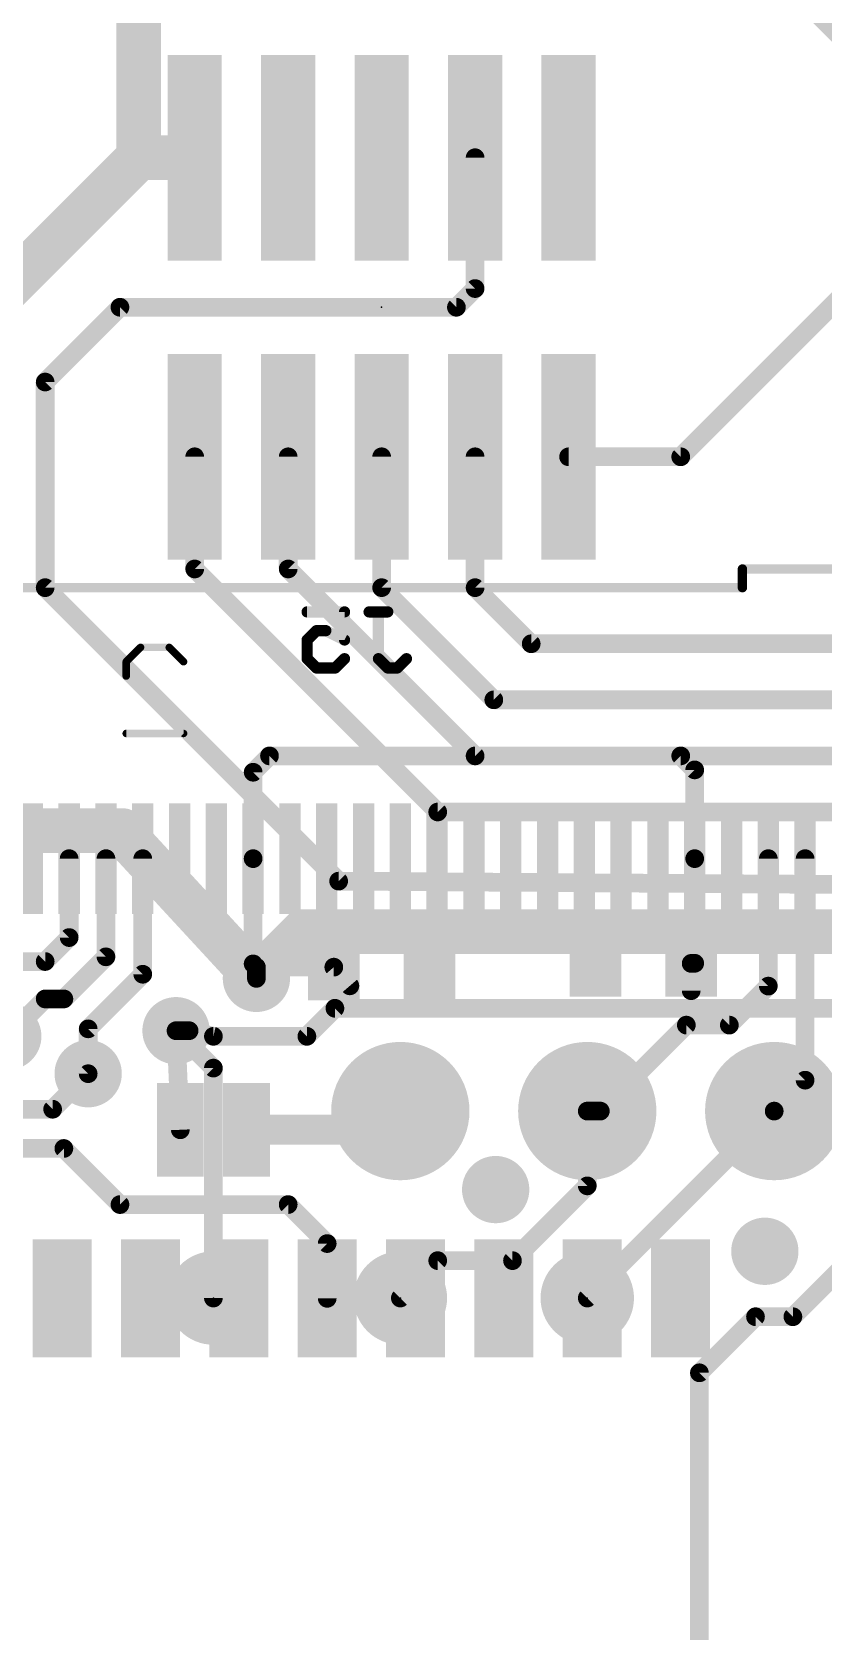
# Model space of a CAD drawing. Extents: x 0 to 54.4, y 0.4 to 50.9.
# Drawn here: x 31.06 to 41.81, y 11.22 to 32.95 of the extents above; entities that cross this region are included whole.
import ezdxf

# ---------------------------------------------------------------- set-up
doc = ezdxf.new("R2010")
doc.units = 0
for name, color, linetype in [('1', 22, 'CONTINUOUS'), ('16', 175, 'CONTINUOUS'), ('17', 82, 'CONTINUOUS'), ('18', 82, 'CONTINUOUS'), ('22', 253, 'CONTINUOUS'), ('24', 7, 'CONTINUOUS'), ('26', 253, 'CONTINUOUS')]:
    doc.layers.add(name, color=color, linetype=linetype)

# ---------------------------------------------------------------- blocks, each defined once
blk = doc.blocks.new('RECT')
blk.add_solid([(-0.5, -0.5), (0.5, -0.5), (-0.5, 0.5), (0.5, 0.5)])
blk = doc.blocks.new('ROUNDP')
at = {"const_width": 0.5}
blk.add_lwpolyline([(0, -0.25, 1), (0, 0.25, 1), (0, -0.25)], format="xyb", dxfattribs=at)
blk = doc.blocks.new('PIE')
at = {"const_width": 0.5}
blk.add_lwpolyline([(0, -0.25, 1), (0, 0.25, 1), (0, -0.25)], format="xyb", dxfattribs=at)
blk = doc.blocks.new('ROUNDV')
at = {"const_width": 0.5}
blk.add_lwpolyline([(0, -0.25, 1), (0, 0.25, 1), (0, -0.25)], format="xyb", dxfattribs=at)

msp = doc.modelspace()

# ---------------------------------------------------------------- linework, layer by layer
at = {"layer": '1'}
for points, const_width in [([(34.068, 22.892), (34.29, 23.114)], 0.254), ([(34.29, 23.114), (39.878, 23.114)], 0.254), ([(40.068, 22.924), (39.878, 23.114)], 0.254), ([(40.068, 21.718), (40.068, 22.924)], 0.254), ([(34.068, 21.718), (34.068, 22.892)], 0.254), ([(31.568, 21.718), (31.568, 20.646)], 0.254), ([(32.068, 21.718), (32.068, 20.384)], 0.254), ([(32.568, 21.718), (32.568, 20.1474)], 0.254), ([(34.068, 21.718), (34.068, 20.288)], 0.254), ([(40.068, 21.718), (40.068, 20.2964)], 0.254), ([(41.068, 21.718), (41.068, 19.986)], 0.254), ([(41.568, 21.718), (41.568, 18.708)], 0.254), ([(31.568, 20.646), (31.242, 20.32)], 0.254), ([(31.242, 20.32), (30.226, 20.32)], 0.254), ([(32.068, 20.384), (31.496, 19.812)], 0.254), ([(40.068, 20.2964), (40.02, 20.2946)], 0.254), ([(32.568, 20.1474), (31.8262, 19.4056)], 0.254), ([(34.068, 20.288), (34.1122, 20.0914)], 0.254), ([(35.164, 20.2438), (34.1122, 20.2438)], 0.254), ([(34.1122, 20.2438), (34.1122, 20.0914)], 0.254), ([(35.164, 20.2438), (35.3822, 19.9898)], 0.254), ([(40.02, 20.2946), (40.02, 19.924)], 0.254), ([(40.5384, 19.4564), (41.068, 19.986)], 0.254), ([(31.242, 19.812), (30.734, 19.304)], 0.254), ([(31.496, 19.812), (31.242, 19.812)], 0.254), ([(38.7858, 18.288), (39.9542, 19.4564)], 0.254), ([(39.9542, 19.4564), (40.5384, 19.4564)], 0.254), ([(31.8262, 19.4056), (31.8262, 18.796)], 0.254), ([(33.078, 18.034), (33.02, 19.3802)], 0.254), ([(41.568, 18.708), (41.148, 18.288)], 0.254), ([(35.814, 18.034), (36.068, 18.288)], 0.4064), ([(38.608, 18.288), (38.7858, 18.288)], 0.254), ([(33.978, 18.034), (35.814, 18.034)], 0.4064), ([(30.734, 17.78), (31.496, 17.78)], 0.254), ([(31.496, 17.78), (32.258, 17.018)], 0.254), ([(34.544, 17.018), (32.258, 17.018)], 0.254), ([(35.074, 16.488), (34.544, 17.018)], 0.254), ([(35.074, 15.744), (35.074, 16.488)], 0.254)]:
    msp.add_lwpolyline(points, dxfattribs=dict(at, const_width=const_width))
for points, const_width in [([(34.29, 23.1775, 1), (34.29, 23.0505)], 0.127), ([(34.3349, 23.0691, 1), (34.2451, 23.1589)], 0.127), ([(39.9229, 23.1589, 1), (39.8331, 23.0691)], 0.127), ([(39.878, 23.0505, 1), (39.878, 23.1775)], 0.127), ([(40.1315, 22.924, 1), (40.0045, 22.924)], 0.127), ([(40.0231, 22.8791, 1), (40.1129, 22.9689)], 0.127), ([(34.1315, 22.892, 1), (34.0045, 22.892)], 0.127), ([(34.0231, 22.9369, 1), (34.1129, 22.8471)], 0.127), ([(31.6315, 21.718, 1), (31.5045, 21.718)], 0.127), ([(32.1315, 21.718, 1), (32.0045, 21.718)], 0.127), ([(32.6315, 21.718, 1), (32.5045, 21.718)], 0.127), ([(34.1315, 21.718, 1), (34.0045, 21.718)], 0.127), ([(34.0045, 21.718, 1), (34.1315, 21.718)], 0.127), ([(40.1315, 21.718, 1), (40.0045, 21.718)], 0.127), ([(40.0045, 21.718, 1), (40.1315, 21.718)], 0.127), ([(41.1315, 21.718, 1), (41.0045, 21.718)], 0.127), ([(41.6315, 21.718, 1), (41.5045, 21.718)], 0.127), ([(31.5045, 20.646, 1), (31.6315, 20.646)], 0.127), ([(31.6129, 20.6011, 1), (31.5231, 20.6909)], 0.127), ([(31.1971, 20.3649, 1), (31.2869, 20.2751)], 0.127), ([(31.242, 20.2565, 1), (31.242, 20.3835)], 0.127), ([(32.0045, 20.384, 1), (32.1315, 20.384)], 0.127), ([(32.1129, 20.3391, 1), (32.0231, 20.4289)], 0.127), ([(40.0704, 20.2329, 1), (40.0656, 20.3599)], 0.127), ([(32.5045, 20.1474, 1), (32.6315, 20.1474)], 0.127), ([(32.6129, 20.1025, 1), (32.5231, 20.1923)], 0.127), ([(34.13, 20.3019, 1), (34.006, 20.2741)], 0.127), ([(34.0045, 20.288, 1), (34.1315, 20.288)], 0.127), ([(34.1122, 20.3073, 1), (34.1122, 20.1803)], 0.127), ([(34.1757, 20.2438, 1), (34.0487, 20.2438)], 0.127), ([(35.2122, 20.2852, 1), (35.1158, 20.2024)], 0.127), ([(35.164, 20.1803, 1), (35.164, 20.3073)], 0.127), ([(40.0176, 20.3581, 1), (40.0224, 20.2311)], 0.127), ([(40.0835, 20.2946, 1), (39.9565, 20.2946)], 0.127), ([(40.0045, 20.2964, 1), (40.1315, 20.2964)], 0.127), ([(34.0487, 20.0914, 1), (34.1757, 20.0914)], 0.127), ([(34.0502, 20.0775, 1), (34.1742, 20.1053)], 0.127), ([(35.334, 19.9484, 1), (35.4304, 20.0312)], 0.127), ([(41.0045, 19.986, 1), (41.1315, 19.986)], 0.127), ([(41.1129, 19.9411, 1), (41.0231, 20.0309)], 0.127), ([(31.242, 19.8755, 1), (31.242, 19.7485)], 0.127), ([(31.2869, 19.7671, 1), (31.1971, 19.8569)], 0.127), ([(31.4511, 19.8569, 1), (31.5409, 19.7671)], 0.127), ([(31.496, 19.7485, 1), (31.496, 19.8755)], 0.127), ([(39.9565, 19.924, 1), (40.0835, 19.924)], 0.127), ([(39.9542, 19.5199, 1), (39.9542, 19.3929)], 0.127), ([(39.9991, 19.4115, 1), (39.9093, 19.5013)], 0.127), ([(40.4935, 19.5013, 1), (40.5833, 19.4115)], 0.127), ([(40.5384, 19.3929, 1), (40.5384, 19.5199)], 0.127), ([(31.8897, 19.4056, 1), (31.7627, 19.4056)], 0.127), ([(31.7813, 19.4505, 1), (31.8711, 19.3607)], 0.127), ([(33.0834, 19.3829, 1), (32.9566, 19.3775)], 0.127), ([(31.7627, 18.796, 1), (31.8897, 18.796)], 0.127), ([(41.5045, 18.708, 1), (41.6315, 18.708)], 0.127), ([(41.6129, 18.6631, 1), (41.5231, 18.7529)], 0.127), ([(36.1398, 18.2162, 1), (35.9962, 18.3598)], 0.2032), ([(38.608, 18.3515, 1), (38.608, 18.2245)], 0.127), ([(38.7409, 18.3329, 1), (38.8307, 18.2431)], 0.127), ([(38.7858, 18.2245, 1), (38.7858, 18.3515)], 0.127), ([(41.1031, 18.3329, 1), (41.1929, 18.2431)], 0.127), ([(33.0146, 18.0313, 1), (33.1414, 18.0367)], 0.127), ([(33.978, 18.1356, 1), (33.978, 17.9324)], 0.2032), ([(35.7422, 18.1058, 1), (35.8858, 17.9622)], 0.2032), ([(35.814, 17.9324, 1), (35.814, 18.1356)], 0.2032), ([(31.5409, 17.8249, 1), (31.4511, 17.7351)], 0.127), ([(31.496, 17.7165, 1), (31.496, 17.8435)], 0.127), ([(32.258, 17.0815, 1), (32.258, 16.9545)], 0.127), ([(32.2131, 16.9731, 1), (32.3029, 17.0629)], 0.127), ([(34.5889, 17.0629, 1), (34.4991, 16.9731)], 0.127), ([(34.544, 16.9545, 1), (34.544, 17.0815)], 0.127), ([(35.1375, 16.488, 1), (35.0105, 16.488)], 0.127), ([(35.0291, 16.4431, 1), (35.1189, 16.5329)], 0.127), ([(35.0105, 15.744, 1), (35.1375, 15.744)], 0.127)]:
    msp.add_lwpolyline(points, format="xyb", dxfattribs=dict(at, const_width=const_width))
at = {"layer": '16'}
for points, const_width in [([(40.64, 34.29), (42.164, 32.766)], 0.254), ([(32.512, 31.242), (32.512, 33.274)], 0.6096), ([(32.512, 31.242), (30.226, 28.956)], 0.6096), ([(33.274, 31.242), (32.512, 31.242)], 0.6096), ([(37.084, 29.464), (37.084, 31.242)], 0.254), ([(39.878, 27.178), (43.942, 31.242)], 0.254), ([(36.83, 29.21), (37.084, 29.464)], 0.254), ([(31.242, 28.194), (32.258, 29.21)], 0.254), ([(32.258, 29.21), (36.83, 29.21)], 0.254), ([(31.242, 25.4), (31.242, 28.194)], 0.254), ([(33.274, 27.178), (33.274, 25.654)], 0.254), ([(34.544, 27.178), (34.544, 25.654)], 0.254), ([(35.814, 27.178), (35.814, 25.4)], 0.254), ([(37.084, 27.178), (37.084, 25.4)], 0.254), ([(39.878, 27.178), (38.354, 27.178)], 0.254), ([(33.274, 25.654), (36.576, 22.352)], 0.254), ([(34.544, 25.654), (37.084, 23.114)], 0.254), ([(35.2298, 21.4122), (31.242, 25.4)], 0.254), ([(35.814, 25.4), (37.338, 23.876)], 0.254), ([(37.084, 25.4), (37.846, 24.638)], 0.254), ([(37.846, 24.638), (44.704, 24.638)], 0.254), ([(37.338, 23.876), (43.688, 23.876)], 0.254), ([(37.084, 23.114), (43.18, 23.114)], 0.254), ([(30.226, 22.098), (32.2938, 22.098)], 0.6096), ([(32.2938, 22.098), (32.2938, 22.0622)], 0.6096), ([(36.576, 22.352), (42.926, 22.352)], 0.254), ([(32.2938, 22.0622), (34.1122, 20.0914)], 0.6096), ([(35.2298, 21.4122), (42.8752, 21.3614)], 0.254), ([(34.7472, 20.7264), (34.1122, 20.0914)], 0.6096), ([(42.2148, 20.7264), (34.7472, 20.7264)], 0.6096), ([(34.798, 19.304), (35.179, 19.685)], 0.254), ([(35.179, 19.685), (49.8094, 19.685)], 0.254), ([(33.02, 19.3802), (33.1978, 19.3802)], 0.254), ([(33.528, 18.8722), (33.02, 19.3802)], 0.254), ([(33.1978, 19.3802), (33.528, 19.304)], 0.254), ([(33.528, 19.304), (34.798, 19.304)], 0.254), ([(31.8262, 18.796), (31.3436, 18.3134)], 0.254), ([(33.528, 15.748), (33.528, 18.8722)], 0.254), ([(31.3436, 18.3134), (27.432, 18.288)], 0.254), ([(41.148, 18.288), (38.608, 15.748)], 0.254), ([(38.608, 18.288), (38.608, 17.272)], 0.254), ([(41.402, 15.494), (43.688, 17.78)], 0.254), ([(38.608, 17.272), (37.592, 16.256)], 0.254), ([(36.576, 16.256), (36.068, 15.748)], 0.254), ([(37.592, 16.256), (36.576, 16.256)], 0.254), ([(40.132, 14.732), (40.894, 15.494)], 0.254), ([(40.894, 15.494), (41.402, 15.494)], 0.254), ([(40.132, 2.286), (40.132, 14.732)], 0.254)]:
    msp.add_lwpolyline(points, dxfattribs=dict(at, const_width=const_width))
for points, const_width in [([(32.512, 31.3944, 1), (32.512, 31.0896)], 0.3048), ([(32.6198, 31.1342, 1), (32.4042, 31.3498)], 0.3048), ([(33.274, 31.0896, 1), (33.274, 31.3944)], 0.3048), ([(32.3596, 31.242, 1), (32.6644, 31.242)], 0.3048), ([(37.1475, 31.242, 1), (37.0205, 31.242)], 0.127), ([(37.1289, 29.4191, 1), (37.0391, 29.5089)], 0.127), ([(32.258, 29.2735, 1), (32.258, 29.1465)], 0.127), ([(32.3029, 29.1651, 1), (32.2131, 29.2549)], 0.127), ([(36.83, 29.1465, 1), (36.83, 29.2735)], 0.127), ([(37.0205, 29.464, 1), (37.1475, 29.464)], 0.127), ([(36.7851, 29.2549, 1), (36.8749, 29.1651)], 0.127), ([(31.3055, 28.194, 1), (31.1785, 28.194)], 0.127), ([(31.1971, 28.2389, 1), (31.2869, 28.1491)], 0.127), ([(33.3375, 27.178, 1), (33.2105, 27.178)], 0.127), ([(34.6075, 27.178, 1), (34.4805, 27.178)], 0.127), ([(35.8775, 27.178, 1), (35.7505, 27.178)], 0.127), ([(37.1475, 27.178, 1), (37.0205, 27.178)], 0.127), ([(38.354, 27.2415, 1), (38.354, 27.1145)], 0.127), ([(39.8331, 27.2229, 1), (39.9229, 27.1331)], 0.127), ([(39.878, 27.1145, 1), (39.878, 27.2415)], 0.127), ([(33.3189, 25.6989, 1), (33.2291, 25.6091)], 0.127), ([(33.2105, 25.654, 1), (33.3375, 25.654)], 0.127), ([(34.5889, 25.6989, 1), (34.4991, 25.6091)], 0.127), ([(34.4805, 25.654, 1), (34.6075, 25.654)], 0.127), ([(31.2869, 25.4449, 1), (31.1971, 25.3551)], 0.127), ([(31.1785, 25.4, 1), (31.3055, 25.4)], 0.127), ([(35.8589, 25.4449, 1), (35.7691, 25.3551)], 0.127), ([(35.7505, 25.4, 1), (35.8775, 25.4)], 0.127), ([(37.1289, 25.4449, 1), (37.0391, 25.3551)], 0.127), ([(37.0205, 25.4, 1), (37.1475, 25.4)], 0.127), ([(37.846, 24.7015, 1), (37.846, 24.5745)], 0.127), ([(37.8011, 24.5931, 1), (37.8909, 24.6829)], 0.127), ([(37.338, 23.9395, 1), (37.338, 23.8125)], 0.127), ([(37.2931, 23.8311, 1), (37.3829, 23.9209)], 0.127), ([(37.084, 23.1775, 1), (37.084, 23.0505)], 0.127), ([(37.0391, 23.0691, 1), (37.1289, 23.1589)], 0.127), ([(32.4462, 22.098, 1), (32.1414, 22.098)], 0.3048), ([(32.2938, 21.9456, 1), (32.2938, 22.2504)], 0.3048), ([(36.576, 22.4155, 1), (36.576, 22.2885)], 0.127), ([(36.5311, 22.3071, 1), (36.6209, 22.3969)], 0.127), ([(32.4058, 22.1655, 1), (32.1818, 21.9589)], 0.3048), ([(32.1414, 22.0622, 1), (32.4462, 22.0622)], 0.3048), ([(35.2302, 21.4757, 1), (35.2294, 21.3487)], 0.127), ([(35.1849, 21.3673, 1), (35.2747, 21.4571)], 0.127), ([(34.7472, 20.8788, 1), (34.7472, 20.574)], 0.3048), ([(34.855, 20.6186, 1), (34.6394, 20.8342)], 0.3048), ([(34.0044, 20.1992, 1), (34.22, 19.9836)], 0.3048), ([(34.0002, 19.9881, 1), (34.2242, 20.1947)], 0.3048), ([(35.179, 19.7485, 1), (35.179, 19.6215)], 0.127), ([(35.2239, 19.6401, 1), (35.1341, 19.7299)], 0.127), ([(33.02, 19.4437, 1), (33.02, 19.3167)], 0.127), ([(33.0649, 19.4251, 1), (32.9751, 19.3353)], 0.127), ([(33.2121, 19.4421, 1), (33.1835, 19.3183)], 0.127), ([(33.1978, 19.3167, 1), (33.1978, 19.4437)], 0.127), ([(33.528, 19.3675, 1), (33.528, 19.2405)], 0.127), ([(33.5137, 19.2421, 1), (33.5423, 19.3659)], 0.127), ([(34.7531, 19.3489, 1), (34.8429, 19.2591)], 0.127), ([(34.798, 19.2405, 1), (34.798, 19.3675)], 0.127), ([(31.8711, 18.7511, 1), (31.7813, 18.8409)], 0.127), ([(33.5915, 18.8722, 1), (33.4645, 18.8722)], 0.127), ([(33.4831, 18.8273, 1), (33.5729, 18.9171)], 0.127), ([(31.2987, 18.3583, 1), (31.3885, 18.2685)], 0.127), ([(31.344, 18.2499, 1), (31.3432, 18.3769)], 0.127), ([(38.6715, 18.288, 1), (38.5445, 18.288)], 0.127), ([(41.1929, 18.2431, 1), (41.1031, 18.3329)], 0.127), ([(38.6529, 17.2271, 1), (38.5631, 17.3169)], 0.127), ([(38.5445, 17.272, 1), (38.6715, 17.272)], 0.127), ([(36.576, 16.3195, 1), (36.576, 16.1925)], 0.127), ([(36.6209, 16.2111, 1), (36.5311, 16.3009)], 0.127), ([(37.5471, 16.3009, 1), (37.6369, 16.2111)], 0.127), ([(37.592, 16.1925, 1), (37.592, 16.3195)], 0.127), ([(33.4645, 15.748, 1), (33.5915, 15.748)], 0.127), ([(36.0231, 15.7929, 1), (36.1129, 15.7031)], 0.127), ([(38.5631, 15.7929, 1), (38.6529, 15.7031)], 0.127), ([(40.894, 15.5575, 1), (40.894, 15.4305)], 0.127), ([(40.9389, 15.4491, 1), (40.8491, 15.5389)], 0.127), ([(41.3571, 15.5389, 1), (41.4469, 15.4491)], 0.127), ([(41.402, 15.4305, 1), (41.402, 15.5575)], 0.127), ([(40.1955, 14.732, 1), (40.0685, 14.732)], 0.127), ([(40.0871, 14.7769, 1), (40.1769, 14.6871)], 0.127)]:
    msp.add_lwpolyline(points, format="xyb", dxfattribs=dict(at, const_width=const_width))
at = {"layer": '22'}
for points, const_width in [([(40.748, 25.654, 1), (40.6844, 25.654)], 0.0635), ([(40.7162, 25.6857, 1), (40.7162, 25.6223)], 0.0635), ([(40.6844, 25.4, 1), (40.748, 25.4)], 0.0635), ([(40.7162, 25.3683, 1), (40.7162, 25.4318)], 0.0635), ([(32.5379, 24.6136, 1), (32.5379, 24.5628)], 0.0508), ([(32.5559, 24.5702, 1), (32.5199, 24.6062)], 0.0508), ([(32.9457, 24.6062, 1), (32.9097, 24.5702)], 0.0508), ([(32.9277, 24.5628, 1), (32.9277, 24.6136)], 0.0508), ([(32.325, 24.4113, 1), (32.361, 24.3753)], 0.0508), ([(32.3684, 24.3933, 1), (32.3176, 24.3933)], 0.0508), ([(33.1046, 24.3753, 1), (33.1406, 24.4113)], 0.0508), ([(32.361, 24.2164, 1), (32.325, 24.1804)], 0.0508), ([(32.3176, 24.1984, 1), (32.3684, 24.1984)], 0.0508), ([(32.343, 23.4442, 1), (32.343, 23.3934)], 0.0508), ([(33.1226, 23.3934, 1), (33.1226, 23.4442)], 0.0508), ([(33.1046, 23.4008, 1), (33.1406, 23.4368)], 0.0508)]:
    msp.add_lwpolyline(points, format="xyb", dxfattribs=dict(at, const_width=const_width))
for points, const_width in [([(40.7162, 25.4), (40.7162, 25.654)], 0.127), ([(40.7162, 25.654), (42.672, 25.654)], 0.127), ([(30.9118, 25.4), (40.7162, 25.4)], 0.127), ([(32.343, 24.3933), (32.5379, 24.5882)], 0.1016), ([(32.5379, 24.5882), (32.9277, 24.5882)], 0.1016), ([(32.9277, 24.5882), (33.1226, 24.3933)], 0.1016), ([(32.343, 24.1984), (32.343, 24.3933)], 0.1016), ([(33.1226, 23.4188), (32.343, 24.1984)], 0.1016), ([(32.343, 23.4188), (33.1226, 23.4188)], 0.1016)]:
    msp.add_lwpolyline(points, dxfattribs=dict(at, const_width=const_width))
at = {"layer": '24'}
for p in [(35.814, 29.21), (33.528, 15.748), (36.068, 15.748), (38.608, 15.748)]:
    msp.add_point(p, dxfattribs=at)
at = {"layer": '26', "const_width": 0.1524}
for points in [[(34.8013, 25.0705), (35.3098, 25.0705)], [(35.3098, 25.0705), (35.3098, 24.6891)], [(35.8975, 25.0705), (35.6433, 25.0705)], [(35.7704, 24.4349), (35.7704, 25.0705)], [(34.9284, 24.8162), (34.8013, 24.6891)], [(35.0556, 24.8162), (34.9284, 24.8162)], [(35.3098, 24.6891), (35.0556, 24.8162)], [(34.8013, 24.6891), (34.8013, 24.4349)], [(34.8013, 24.4349), (34.9284, 24.3078)], [(34.9284, 24.3078), (35.1827, 24.3078)], [(35.1827, 24.3078), (35.3098, 24.4349)], [(35.8975, 24.3078), (35.7704, 24.4349)], [(36.0246, 24.3078), (35.8975, 24.3078)], [(36.1517, 24.4349), (36.0246, 24.3078)]]:
    msp.add_lwpolyline(points, dxfattribs=at)
at = {"layer": '26', "const_width": 0.0762}
for points in [[(34.8013, 25.1086, 1), (34.8013, 25.0324)], [(35.3479, 25.0705, 1), (35.2717, 25.0705)], [(35.3098, 25.0324, 1), (35.3098, 25.1086)], [(35.6433, 25.1086, 1), (35.6433, 25.0324)], [(35.8085, 25.0705, 1), (35.7323, 25.0705)], [(35.8975, 25.0324, 1), (35.8975, 25.1086)], [(34.9284, 24.8543, 1), (34.9284, 24.7781)], [(34.9554, 24.7893, 1), (34.9015, 24.8432)], [(35.0726, 24.8503, 1), (35.0385, 24.7822)], [(35.0556, 24.7781, 1), (35.0556, 24.8543)], [(34.8394, 24.6891, 1), (34.7632, 24.6891)], [(34.7744, 24.7161, 1), (34.8283, 24.6622)], [(35.2717, 24.6891, 1), (35.3479, 24.6891)], [(35.2927, 24.655, 1), (35.3268, 24.7232)], [(34.7632, 24.4349, 1), (34.8394, 24.4349)], [(34.8283, 24.4618, 1), (34.7744, 24.408)], [(34.9284, 24.3459, 1), (34.9284, 24.2697)], [(34.9015, 24.2809, 1), (34.9554, 24.3347)], [(35.1557, 24.3347, 1), (35.2096, 24.2809)], [(35.1827, 24.2697, 1), (35.1827, 24.3459)], [(35.3367, 24.408, 1), (35.2828, 24.4618)], [(35.7323, 24.4349, 1), (35.8085, 24.4349)], [(35.7973, 24.4618, 1), (35.7435, 24.408)], [(35.8975, 24.3459, 1), (35.8975, 24.2697)], [(35.8706, 24.2809, 1), (35.9245, 24.3347)], [(35.9977, 24.3347, 1), (36.0516, 24.2809)], [(36.0246, 24.2697, 1), (36.0246, 24.3459)], [(36.1787, 24.408, 1), (36.1248, 24.4618)]]:
    msp.add_lwpolyline(points, format="xyb", dxfattribs=at)

# ---------------------------------------------------------------- block references
at = {"layer": '1', "rotation": 180}
for p, xscale, yscale in [((31.068, 21.718), 0.29, 1.5), ((31.568, 21.718), 0.29, 1.5), ((32.068, 21.718), 0.29, 1.5), ((32.568, 21.718), 0.29, 1.5), ((33.068, 21.718), 0.29, 1.5), ((33.568, 21.718), 0.29, 1.5), ((34.068, 21.718), 0.29, 1.5), ((34.568, 21.718), 0.29, 1.5), ((35.068, 21.718), 0.29, 1.5), ((35.568, 21.718), 0.29, 1.5), ((36.068, 21.718), 0.29, 1.5), ((36.568, 21.718), 0.29, 1.5), ((37.068, 21.718), 0.29, 1.5), ((37.568, 21.718), 0.29, 1.5), ((38.068, 21.718), 0.29, 1.5), ((38.568, 21.718), 0.29, 1.5), ((39.068, 21.718), 0.29, 1.5), ((39.568, 21.718), 0.29, 1.5), ((40.068, 21.718), 0.29, 1.5), ((40.568, 21.718), 0.29, 1.5), ((41.068, 21.718), 0.29, 1.5), ((41.568, 21.718), 0.29, 1.5), ((38.72, 20.2946), 0.7, 0.9), ((40.02, 20.2946), 0.7, 0.9)]:
    msp.add_blockref('RECT', p, dxfattribs=dict(at, xscale=xscale, yscale=yscale))
at = {"layer": '1'}
for p, xscale, yscale in [((35.164, 20.2438), 0.7, 0.9), ((36.464, 20.2438), 0.7, 0.9), ((33.078, 18.034), 0.635, 1.27), ((33.978, 18.034), 0.635, 1.27), ((31.474, 15.744), 0.8, 1.6), ((32.674, 15.744), 0.8, 1.6), ((33.874, 15.744), 0.8, 1.6), ((35.074, 15.744), 0.8, 1.6), ((36.274, 15.744), 0.8, 1.6), ((37.474, 15.744), 0.8, 1.6), ((38.674, 15.744), 0.8, 1.6), ((39.874, 15.744), 0.8, 1.6)]:
    msp.add_blockref('RECT', p, dxfattribs=dict(at, xscale=xscale, yscale=yscale))
at = {"layer": '16'}
for name, p, xscale, yscale in [('RECT', (33.274, 31.242), 0.7366, 2.794), ('RECT', (34.544, 31.242), 0.7366, 2.794), ('RECT', (35.814, 31.242), 0.7366, 2.794), ('RECT', (37.084, 31.242), 0.7366, 2.794), ('RECT', (38.354, 31.242), 0.7366, 2.794), ('RECT', (33.274, 27.178), 0.7366, 2.794), ('RECT', (34.544, 27.178), 0.7366, 2.794), ('RECT', (35.814, 27.178), 0.7366, 2.794), ('RECT', (37.084, 27.178), 0.7366, 2.794), ('RECT', (38.354, 27.178), 0.7366, 2.794), ('PIE', (33.528, 15.748), 1.27, 1.27), ('PIE', (36.068, 15.748), 1.27, 1.27), ('PIE', (38.608, 15.748), 1.27, 1.27)]:
    msp.add_blockref(name, p, dxfattribs=dict(at, xscale=xscale, yscale=yscale))
at = {"layer": '17', "xscale": 1.8796, "yscale": 1.8796, "rotation": 90}
for p in [(36.068, 18.288), (36.068, 18.288), (38.608, 18.288), (38.608, 18.288), (41.148, 18.288), (41.148, 18.288)]:
    msp.add_blockref('ROUNDP', p, dxfattribs=at)
at = {"layer": '18', "xscale": 0.9144, "yscale": 0.9144}
for p in [(34.1122, 20.0914), (34.1122, 20.0914), (33.02, 19.3802), (33.02, 19.3802), (30.734, 19.304), (30.734, 19.304), (31.8262, 18.796), (31.8262, 18.796), (37.3634, 17.2212), (37.3634, 17.2212), (41.021, 16.383), (41.021, 16.383)]:
    msp.add_blockref('ROUNDV', p, dxfattribs=at)

doc.saveas('drawing.dxf')
